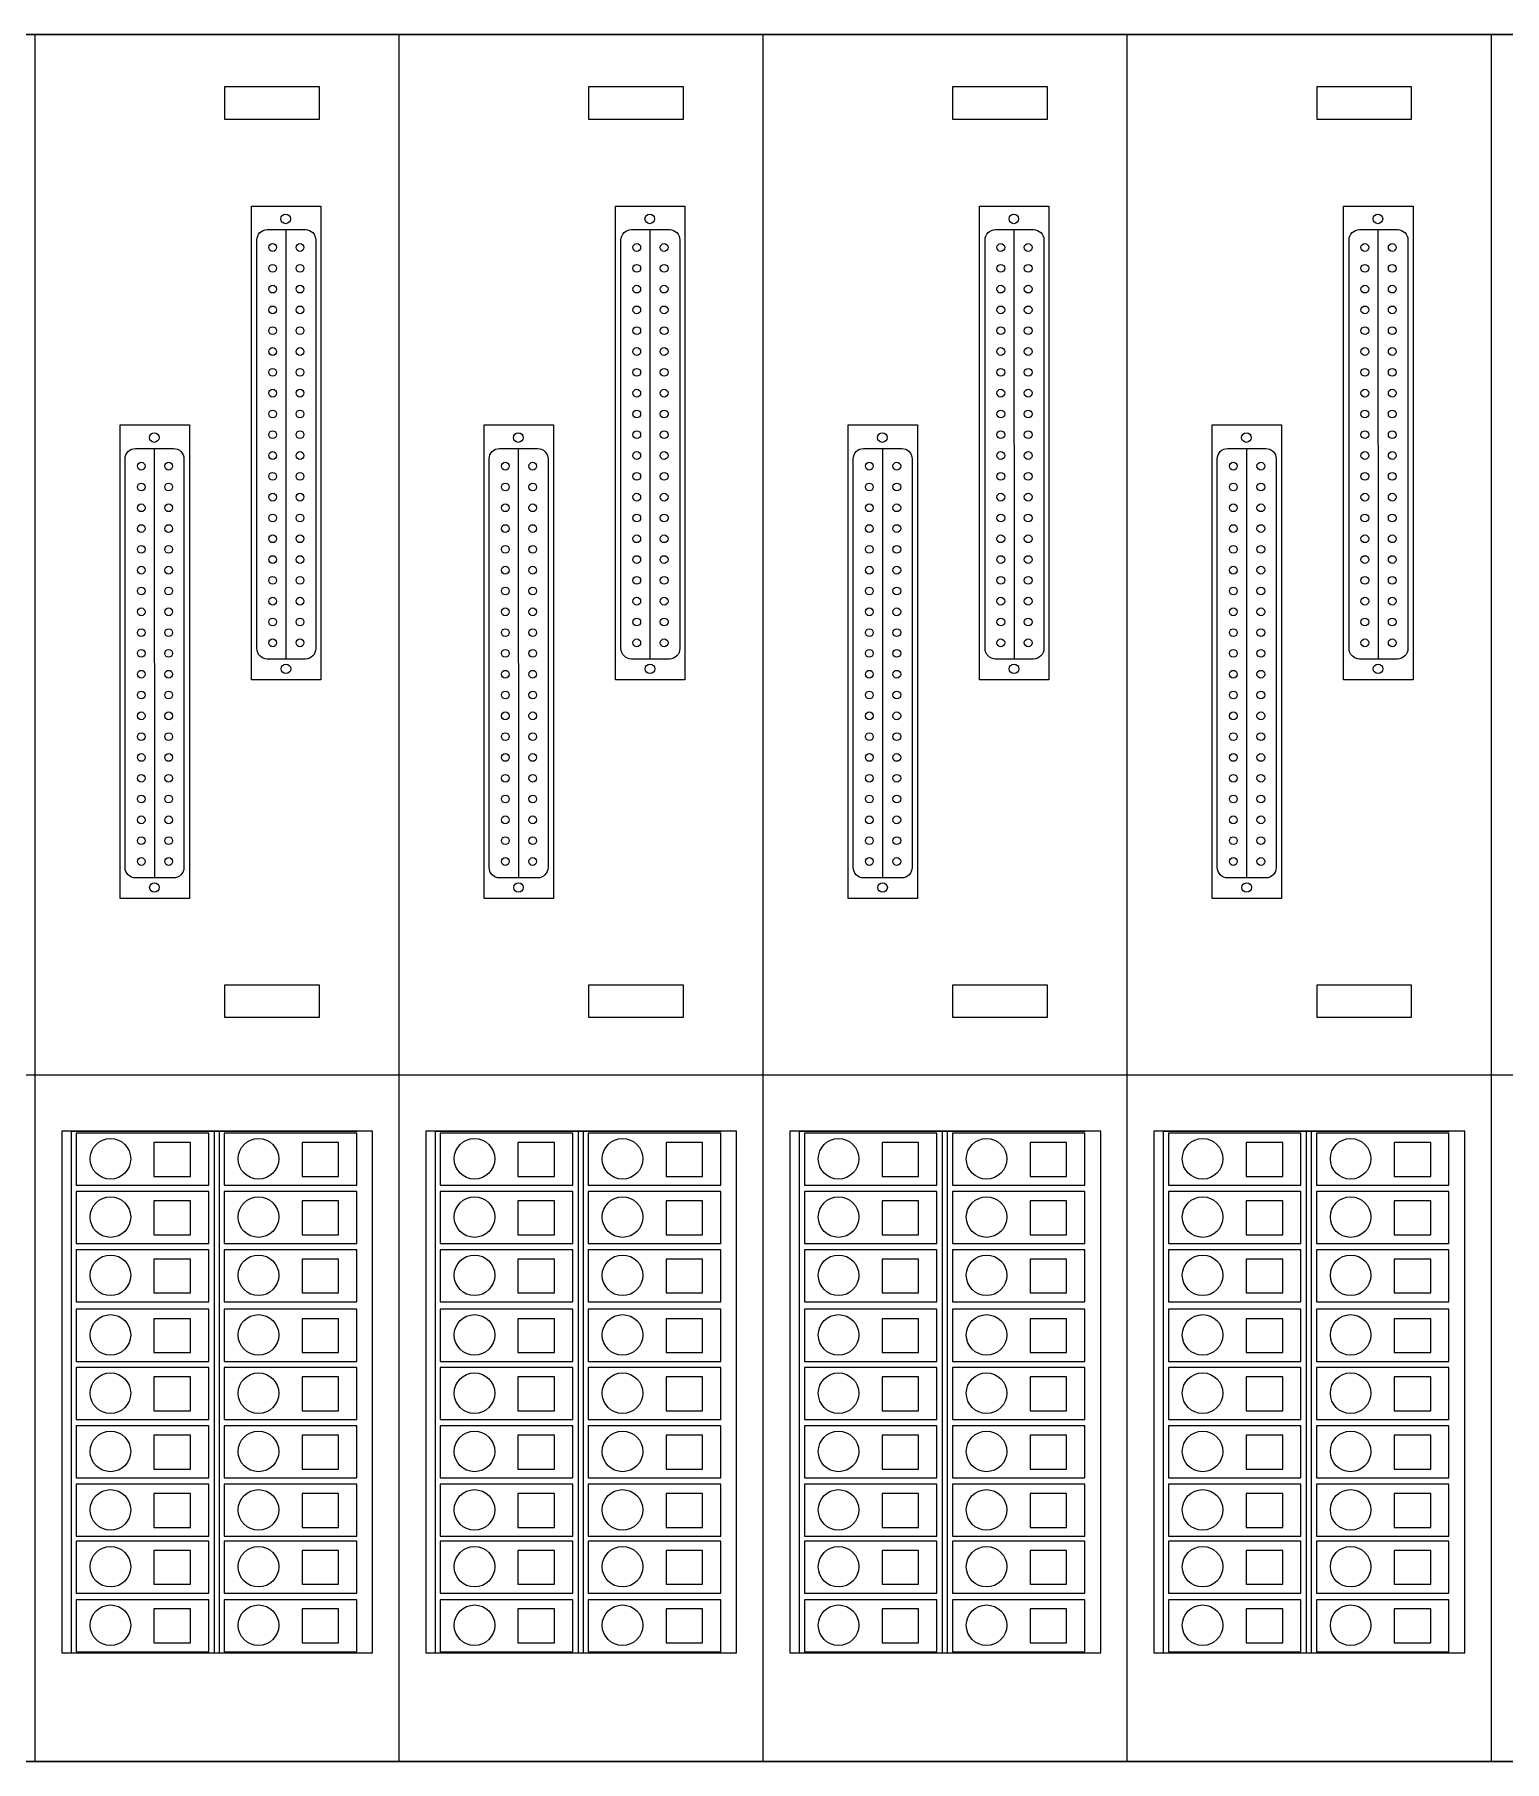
# Model space of a CAD drawing. Header units: millimetres. Extents: x 33157 to 59611, y -29750 to 1750.
# Drawn here: x 54864.7 to 55006, y -3571.9 to -3405.9 of the extents above; entities that cross this region are included whole.
import ezdxf

# ---------------------------------------------------------------- set-up
doc = ezdxf.new("R2010")
doc.units = ezdxf.units.MM
doc.layers.get('0').update_dxf_attribs({"lineweight": 18})
doc.layers.add('细实线', color=7, linetype='Continuous', lineweight=20)

msp = doc.modelspace()

# ---------------------------------------------------------------- linework, layer by layer
for p, q in [((54864.71, -3405.93), (54864.71, -3571.93)), ((54864.71, -3405.93), (54864.71, -3571.93)), ((54864.71, -3405.93), (54864.71, -3571.93)), ((54899.71, -3405.93), (54899.71, -3571.93)), ((54934.71, -3405.93), (54934.71, -3571.93)), ((54934.71, -3405.93), (54934.71, -3571.93)), ((54969.71, -3405.93), (54969.71, -3571.93)), ((55004.71, -3405.93), (55004.71, -3571.93)), ((55004.71, -3405.93), (55004.71, -3571.93)), ((54759.71, -3505.93), (55144.71, -3505.93)), ((54868.2, -3511.34), (54881.95, -3511.34)), ((54868.2, -3511.34), (54868.2, -3561.48)), ((54881.95, -3511.34), (54881.95, -3561.48)), ((54881.95, -3511.34), (54895.7, -3511.34)), ((54882.43, -3511.34), (54882.43, -3561.48)), ((54903.2, -3511.34), (54903.2, -3561.48)), ((54903.2, -3511.34), (54916.95, -3511.34)), ((54916.95, -3511.34), (54930.7, -3511.34)), ((54916.95, -3511.34), (54916.95, -3561.48)), ((54917.43, -3511.34), (54917.43, -3561.48)), ((54938.2, -3511.34), (54938.2, -3561.48)), ((54938.2, -3511.34), (54951.95, -3511.34)), ((54951.95, -3511.34), (54965.7, -3511.34)), ((54951.95, -3511.34), (54951.95, -3561.48)), ((54952.43, -3511.34), (54952.43, -3561.48)), ((54973.2, -3511.34), (54973.2, -3561.48)), ((54973.2, -3511.34), (54986.95, -3511.34)), ((54986.95, -3511.34), (55000.7, -3511.34)), ((54986.95, -3511.34), (54986.95, -3561.48)), ((54987.43, -3511.34), (54987.43, -3561.48))]:
    msp.add_line(p, q)
at = {"lineweight": 30}
msp.add_lwpolyline([(55144.71, -3405.93), (54759.71, -3405.93), (54759.71, -3571.93), (55144.71, -3571.93)], dxfattribs=at)
for points in [[(54882.95, -3410.97), (54882.95, -3414.05), (54892.07, -3414.05), (54892.07, -3410.97)], [(54917.95, -3410.97), (54917.95, -3414.05), (54927.07, -3414.05), (54927.07, -3410.97)], [(54952.95, -3410.97), (54952.95, -3414.05), (54962.07, -3414.05), (54962.07, -3410.97)], [(54987.95, -3410.97), (54987.95, -3414.05), (54997.07, -3414.05), (54997.07, -3410.97)], [(54882.95, -3497.31), (54882.95, -3500.39), (54892.07, -3500.39), (54892.07, -3497.31)], [(54917.95, -3497.31), (54917.95, -3500.39), (54927.07, -3500.39), (54927.07, -3497.31)], [(54952.95, -3497.31), (54952.95, -3500.39), (54962.07, -3500.39), (54962.07, -3497.31)], [(54987.95, -3497.31), (54987.95, -3500.39), (54997.07, -3500.39), (54997.07, -3497.31)], [(54867.29, -3511.34), (54867.29, -3561.48), (54897.18, -3561.48), (54897.18, -3511.34)], [(54868.69, -3511.55), (54868.69, -3516.55), (54881.43, -3516.55), (54881.43, -3511.55)], [(54876.16, -3512.44), (54876.16, -3515.7), (54879.68, -3515.7), (54879.68, -3512.44)], [(54882.92, -3511.55), (54882.92, -3516.55), (54895.66, -3516.55), (54895.66, -3511.55)], [(54890.4, -3512.44), (54890.4, -3515.7), (54893.91, -3515.7), (54893.91, -3512.44)], [(54902.29, -3511.34), (54902.29, -3561.48), (54932.18, -3561.48), (54932.18, -3511.34)], [(54903.69, -3511.55), (54903.69, -3516.55), (54916.43, -3516.55), (54916.43, -3511.55)], [(54911.16, -3512.44), (54911.16, -3515.7), (54914.68, -3515.7), (54914.68, -3512.44)], [(54917.92, -3511.55), (54917.92, -3516.55), (54930.66, -3516.55), (54930.66, -3511.55)], [(54925.4, -3512.44), (54925.4, -3515.7), (54928.91, -3515.7), (54928.91, -3512.44)], [(54937.29, -3511.34), (54937.29, -3561.48), (54967.18, -3561.48), (54967.18, -3511.34)], [(54938.69, -3511.55), (54938.69, -3516.55), (54951.43, -3516.55), (54951.43, -3511.55)], [(54946.16, -3512.44), (54946.16, -3515.7), (54949.68, -3515.7), (54949.68, -3512.44)], [(54952.92, -3511.55), (54952.92, -3516.55), (54965.66, -3516.55), (54965.66, -3511.55)], [(54960.4, -3512.44), (54960.4, -3515.7), (54963.91, -3515.7), (54963.91, -3512.44)], [(54972.29, -3511.34), (54972.29, -3561.48), (55002.18, -3561.48), (55002.18, -3511.34)], [(54973.69, -3511.55), (54973.69, -3516.55), (54986.43, -3516.55), (54986.43, -3511.55)], [(54981.16, -3512.44), (54981.16, -3515.7), (54984.68, -3515.7), (54984.68, -3512.44)], [(54987.92, -3511.55), (54987.92, -3516.55), (55000.66, -3516.55), (55000.66, -3511.55)], [(54995.4, -3512.44), (54995.4, -3515.7), (54998.91, -3515.7), (54998.91, -3512.44)], [(54868.69, -3517.15), (54868.69, -3522.15), (54881.43, -3522.15), (54881.43, -3517.15)], [(54882.92, -3517.15), (54882.92, -3522.15), (54895.66, -3522.15), (54895.66, -3517.15)], [(54903.69, -3517.15), (54903.69, -3522.15), (54916.43, -3522.15), (54916.43, -3517.15)], [(54917.92, -3517.15), (54917.92, -3522.15), (54930.66, -3522.15), (54930.66, -3517.15)], [(54938.69, -3517.15), (54938.69, -3522.15), (54951.43, -3522.15), (54951.43, -3517.15)], [(54952.92, -3517.15), (54952.92, -3522.15), (54965.66, -3522.15), (54965.66, -3517.15)], [(54973.69, -3517.15), (54973.69, -3522.15), (54986.43, -3522.15), (54986.43, -3517.15)], [(54987.92, -3517.15), (54987.92, -3522.15), (55000.66, -3522.15), (55000.66, -3517.15)], [(54876.16, -3518.04), (54876.16, -3521.3), (54879.68, -3521.3), (54879.68, -3518.04)], [(54890.4, -3518.04), (54890.4, -3521.3), (54893.91, -3521.3), (54893.91, -3518.04)], [(54911.16, -3518.04), (54911.16, -3521.3), (54914.68, -3521.3), (54914.68, -3518.04)], [(54925.4, -3518.04), (54925.4, -3521.3), (54928.91, -3521.3), (54928.91, -3518.04)], [(54946.16, -3518.04), (54946.16, -3521.3), (54949.68, -3521.3), (54949.68, -3518.04)], [(54960.4, -3518.04), (54960.4, -3521.3), (54963.91, -3521.3), (54963.91, -3518.04)], [(54981.16, -3518.04), (54981.16, -3521.3), (54984.68, -3521.3), (54984.68, -3518.04)], [(54995.4, -3518.04), (54995.4, -3521.3), (54998.91, -3521.3), (54998.91, -3518.04)], [(54868.69, -3522.75), (54868.69, -3527.75), (54881.43, -3527.75), (54881.43, -3522.75)], [(54876.16, -3523.64), (54876.16, -3526.9), (54879.68, -3526.9), (54879.68, -3523.64)], [(54882.92, -3522.75), (54882.92, -3527.75), (54895.66, -3527.75), (54895.66, -3522.75)], [(54890.4, -3523.64), (54890.4, -3526.9), (54893.91, -3526.9), (54893.91, -3523.64)], [(54903.69, -3522.75), (54903.69, -3527.75), (54916.43, -3527.75), (54916.43, -3522.75)], [(54911.16, -3523.64), (54911.16, -3526.9), (54914.68, -3526.9), (54914.68, -3523.64)], [(54917.92, -3522.75), (54917.92, -3527.75), (54930.66, -3527.75), (54930.66, -3522.75)], [(54925.4, -3523.64), (54925.4, -3526.9), (54928.91, -3526.9), (54928.91, -3523.64)], [(54938.69, -3522.75), (54938.69, -3527.75), (54951.43, -3527.75), (54951.43, -3522.75)], [(54946.16, -3523.64), (54946.16, -3526.9), (54949.68, -3526.9), (54949.68, -3523.64)], [(54952.92, -3522.75), (54952.92, -3527.75), (54965.66, -3527.75), (54965.66, -3522.75)], [(54960.4, -3523.64), (54960.4, -3526.9), (54963.91, -3526.9), (54963.91, -3523.64)], [(54973.69, -3522.75), (54973.69, -3527.75), (54986.43, -3527.75), (54986.43, -3522.75)], [(54981.16, -3523.64), (54981.16, -3526.9), (54984.68, -3526.9), (54984.68, -3523.64)], [(54987.92, -3522.75), (54987.92, -3527.75), (55000.66, -3527.75), (55000.66, -3522.75)], [(54995.4, -3523.64), (54995.4, -3526.9), (54998.91, -3526.9), (54998.91, -3523.64)], [(54868.69, -3528.47), (54868.69, -3533.47), (54881.43, -3533.47), (54881.43, -3528.47)], [(54882.92, -3528.47), (54882.92, -3533.47), (54895.66, -3533.47), (54895.66, -3528.47)], [(54903.69, -3528.47), (54903.69, -3533.47), (54916.43, -3533.47), (54916.43, -3528.47)], [(54917.92, -3528.47), (54917.92, -3533.47), (54930.66, -3533.47), (54930.66, -3528.47)], [(54938.69, -3528.47), (54938.69, -3533.47), (54951.43, -3533.47), (54951.43, -3528.47)], [(54952.92, -3528.47), (54952.92, -3533.47), (54965.66, -3533.47), (54965.66, -3528.47)], [(54973.69, -3528.47), (54973.69, -3533.47), (54986.43, -3533.47), (54986.43, -3528.47)], [(54987.92, -3528.47), (54987.92, -3533.47), (55000.66, -3533.47), (55000.66, -3528.47)], [(54876.16, -3529.37), (54876.16, -3532.63), (54879.68, -3532.63), (54879.68, -3529.37)], [(54890.4, -3529.37), (54890.4, -3532.63), (54893.91, -3532.63), (54893.91, -3529.37)], [(54911.16, -3529.37), (54911.16, -3532.63), (54914.68, -3532.63), (54914.68, -3529.37)], [(54925.4, -3529.37), (54925.4, -3532.63), (54928.91, -3532.63), (54928.91, -3529.37)], [(54946.16, -3529.37), (54946.16, -3532.63), (54949.68, -3532.63), (54949.68, -3529.37)], [(54960.4, -3529.37), (54960.4, -3532.63), (54963.91, -3532.63), (54963.91, -3529.37)], [(54981.16, -3529.37), (54981.16, -3532.63), (54984.68, -3532.63), (54984.68, -3529.37)], [(54995.4, -3529.37), (54995.4, -3532.63), (54998.91, -3532.63), (54998.91, -3529.37)], [(54868.69, -3534.07), (54868.69, -3539.07), (54881.43, -3539.07), (54881.43, -3534.07)], [(54882.92, -3534.07), (54882.92, -3539.07), (54895.66, -3539.07), (54895.66, -3534.07)], [(54903.69, -3534.07), (54903.69, -3539.07), (54916.43, -3539.07), (54916.43, -3534.07)], [(54917.92, -3534.07), (54917.92, -3539.07), (54930.66, -3539.07), (54930.66, -3534.07)], [(54938.69, -3534.07), (54938.69, -3539.07), (54951.43, -3539.07), (54951.43, -3534.07)], [(54952.92, -3534.07), (54952.92, -3539.07), (54965.66, -3539.07), (54965.66, -3534.07)], [(54973.69, -3534.07), (54973.69, -3539.07), (54986.43, -3539.07), (54986.43, -3534.07)], [(54987.92, -3534.07), (54987.92, -3539.07), (55000.66, -3539.07), (55000.66, -3534.07)], [(54876.16, -3534.97), (54876.16, -3538.23), (54879.68, -3538.23), (54879.68, -3534.97)], [(54890.4, -3534.97), (54890.4, -3538.23), (54893.91, -3538.23), (54893.91, -3534.97)], [(54911.16, -3534.97), (54911.16, -3538.23), (54914.68, -3538.23), (54914.68, -3534.97)], [(54925.4, -3534.97), (54925.4, -3538.23), (54928.91, -3538.23), (54928.91, -3534.97)], [(54946.16, -3534.97), (54946.16, -3538.23), (54949.68, -3538.23), (54949.68, -3534.97)], [(54960.4, -3534.97), (54960.4, -3538.23), (54963.91, -3538.23), (54963.91, -3534.97)], [(54981.16, -3534.97), (54981.16, -3538.23), (54984.68, -3538.23), (54984.68, -3534.97)], [(54995.4, -3534.97), (54995.4, -3538.23), (54998.91, -3538.23), (54998.91, -3534.97)], [(54868.69, -3539.67), (54868.69, -3544.67), (54881.43, -3544.67), (54881.43, -3539.67)], [(54876.16, -3540.57), (54876.16, -3543.83), (54879.68, -3543.83), (54879.68, -3540.57)], [(54882.92, -3539.67), (54882.92, -3544.67), (54895.66, -3544.67), (54895.66, -3539.67)], [(54890.4, -3540.57), (54890.4, -3543.83), (54893.91, -3543.83), (54893.91, -3540.57)], [(54903.69, -3539.67), (54903.69, -3544.67), (54916.43, -3544.67), (54916.43, -3539.67)], [(54911.16, -3540.57), (54911.16, -3543.83), (54914.68, -3543.83), (54914.68, -3540.57)], [(54917.92, -3539.67), (54917.92, -3544.67), (54930.66, -3544.67), (54930.66, -3539.67)], [(54925.4, -3540.57), (54925.4, -3543.83), (54928.91, -3543.83), (54928.91, -3540.57)], [(54938.69, -3539.67), (54938.69, -3544.67), (54951.43, -3544.67), (54951.43, -3539.67)], [(54946.16, -3540.57), (54946.16, -3543.83), (54949.68, -3543.83), (54949.68, -3540.57)], [(54952.92, -3539.67), (54952.92, -3544.67), (54965.66, -3544.67), (54965.66, -3539.67)], [(54960.4, -3540.57), (54960.4, -3543.83), (54963.91, -3543.83), (54963.91, -3540.57)], [(54973.69, -3539.67), (54973.69, -3544.67), (54986.43, -3544.67), (54986.43, -3539.67)], [(54981.16, -3540.57), (54981.16, -3543.83), (54984.68, -3543.83), (54984.68, -3540.57)], [(54987.92, -3539.67), (54987.92, -3544.67), (55000.66, -3544.67), (55000.66, -3539.67)], [(54995.4, -3540.57), (54995.4, -3543.83), (54998.91, -3543.83), (54998.91, -3540.57)], [(54868.69, -3545.29), (54868.69, -3550.29), (54881.43, -3550.29), (54881.43, -3545.29)], [(54882.92, -3545.29), (54882.92, -3550.29), (54895.66, -3550.29), (54895.66, -3545.29)], [(54903.69, -3545.29), (54903.69, -3550.29), (54916.43, -3550.29), (54916.43, -3545.29)], [(54917.92, -3545.29), (54917.92, -3550.29), (54930.66, -3550.29), (54930.66, -3545.29)], [(54938.69, -3545.29), (54938.69, -3550.29), (54951.43, -3550.29), (54951.43, -3545.29)], [(54952.92, -3545.29), (54952.92, -3550.29), (54965.66, -3550.29), (54965.66, -3545.29)], [(54973.69, -3545.29), (54973.69, -3550.29), (54986.43, -3550.29), (54986.43, -3545.29)], [(54987.92, -3545.29), (54987.92, -3550.29), (55000.66, -3550.29), (55000.66, -3545.29)], [(54876.16, -3546.18), (54876.16, -3549.44), (54879.68, -3549.44), (54879.68, -3546.18)], [(54890.4, -3546.18), (54890.4, -3549.44), (54893.91, -3549.44), (54893.91, -3546.18)], [(54911.16, -3546.18), (54911.16, -3549.44), (54914.68, -3549.44), (54914.68, -3546.18)], [(54925.4, -3546.18), (54925.4, -3549.44), (54928.91, -3549.44), (54928.91, -3546.18)], [(54946.16, -3546.18), (54946.16, -3549.44), (54949.68, -3549.44), (54949.68, -3546.18)], [(54960.4, -3546.18), (54960.4, -3549.44), (54963.91, -3549.44), (54963.91, -3546.18)], [(54981.16, -3546.18), (54981.16, -3549.44), (54984.68, -3549.44), (54984.68, -3546.18)], [(54995.4, -3546.18), (54995.4, -3549.44), (54998.91, -3549.44), (54998.91, -3546.18)], [(54868.69, -3550.75), (54868.69, -3555.75), (54881.43, -3555.75), (54881.43, -3550.75)], [(54876.16, -3551.65), (54876.16, -3554.9), (54879.68, -3554.9), (54879.68, -3551.65)], [(54882.92, -3550.75), (54882.92, -3555.75), (54895.66, -3555.75), (54895.66, -3550.75)], [(54890.4, -3551.65), (54890.4, -3554.9), (54893.91, -3554.9), (54893.91, -3551.65)], [(54903.69, -3550.75), (54903.69, -3555.75), (54916.43, -3555.75), (54916.43, -3550.75)], [(54911.16, -3551.65), (54911.16, -3554.9), (54914.68, -3554.9), (54914.68, -3551.65)], [(54917.92, -3550.75), (54917.92, -3555.75), (54930.66, -3555.75), (54930.66, -3550.75)], [(54925.4, -3551.65), (54925.4, -3554.9), (54928.91, -3554.9), (54928.91, -3551.65)], [(54938.69, -3550.75), (54938.69, -3555.75), (54951.43, -3555.75), (54951.43, -3550.75)], [(54946.16, -3551.65), (54946.16, -3554.9), (54949.68, -3554.9), (54949.68, -3551.65)], [(54952.92, -3550.75), (54952.92, -3555.75), (54965.66, -3555.75), (54965.66, -3550.75)], [(54960.4, -3551.65), (54960.4, -3554.9), (54963.91, -3554.9), (54963.91, -3551.65)], [(54973.69, -3550.75), (54973.69, -3555.75), (54986.43, -3555.75), (54986.43, -3550.75)], [(54981.16, -3551.65), (54981.16, -3554.9), (54984.68, -3554.9), (54984.68, -3551.65)], [(54987.92, -3550.75), (54987.92, -3555.75), (55000.66, -3555.75), (55000.66, -3550.75)], [(54995.4, -3551.65), (54995.4, -3554.9), (54998.91, -3554.9), (54998.91, -3551.65)], [(54868.69, -3556.38), (54868.69, -3561.38), (54881.43, -3561.38), (54881.43, -3556.38)], [(54876.16, -3557.27), (54876.16, -3560.53), (54879.68, -3560.53), (54879.68, -3557.27)], [(54882.92, -3556.38), (54882.92, -3561.38), (54895.66, -3561.38), (54895.66, -3556.38)], [(54890.4, -3557.27), (54890.4, -3560.53), (54893.91, -3560.53), (54893.91, -3557.27)], [(54903.69, -3556.38), (54903.69, -3561.38), (54916.43, -3561.38), (54916.43, -3556.38)], [(54911.16, -3557.27), (54911.16, -3560.53), (54914.68, -3560.53), (54914.68, -3557.27)], [(54917.92, -3556.38), (54917.92, -3561.38), (54930.66, -3561.38), (54930.66, -3556.38)], [(54925.4, -3557.27), (54925.4, -3560.53), (54928.91, -3560.53), (54928.91, -3557.27)], [(54938.69, -3556.38), (54938.69, -3561.38), (54951.43, -3561.38), (54951.43, -3556.38)], [(54946.16, -3557.27), (54946.16, -3560.53), (54949.68, -3560.53), (54949.68, -3557.27)], [(54952.92, -3556.38), (54952.92, -3561.38), (54965.66, -3561.38), (54965.66, -3556.38)], [(54960.4, -3557.27), (54960.4, -3560.53), (54963.91, -3560.53), (54963.91, -3557.27)], [(54973.69, -3556.38), (54973.69, -3561.38), (54986.43, -3561.38), (54986.43, -3556.38)], [(54981.16, -3557.27), (54981.16, -3560.53), (54984.68, -3560.53), (54984.68, -3557.27)], [(54987.92, -3556.38), (54987.92, -3561.38), (55000.66, -3561.38), (55000.66, -3556.38)], [(54995.4, -3557.27), (54995.4, -3560.53), (54998.91, -3560.53), (54998.91, -3557.27)]]:
    msp.add_lwpolyline(points, close=True)
for centre in [(54871.98, -3514), (54886.21, -3514), (54906.98, -3514), (54921.21, -3514), (54941.98, -3514), (54956.21, -3514), (54976.98, -3514), (54991.21, -3514), (54871.98, -3519.6), (54886.21, -3519.6), (54906.98, -3519.6), (54921.21, -3519.6), (54941.98, -3519.6), (54956.21, -3519.6), (54976.98, -3519.6), (54991.21, -3519.6), (54871.98, -3525.2), (54886.21, -3525.2), (54906.98, -3525.2), (54921.21, -3525.2), (54941.98, -3525.2), (54956.21, -3525.2), (54976.98, -3525.2), (54991.21, -3525.2), (54871.98, -3530.93), (54886.21, -3530.93), (54906.98, -3530.93), (54921.21, -3530.93), (54941.98, -3530.93), (54956.21, -3530.93), (54976.98, -3530.93), (54991.21, -3530.93), (54871.98, -3536.53), (54886.21, -3536.53), (54906.98, -3536.53), (54921.21, -3536.53), (54941.98, -3536.53), (54956.21, -3536.53), (54976.98, -3536.53), (54991.21, -3536.53), (54871.98, -3542.13), (54886.21, -3542.13), (54906.98, -3542.13), (54921.21, -3542.13), (54941.98, -3542.13), (54956.21, -3542.13), (54976.98, -3542.13), (54991.21, -3542.13), (54871.98, -3547.75), (54886.21, -3547.75), (54906.98, -3547.75), (54921.21, -3547.75), (54941.98, -3547.75), (54956.21, -3547.75), (54976.98, -3547.75), (54991.21, -3547.75), (54871.98, -3553.21), (54886.21, -3553.21), (54906.98, -3553.21), (54921.21, -3553.21), (54941.98, -3553.21), (54956.21, -3553.21), (54976.98, -3553.21), (54991.21, -3553.21), (54871.98, -3558.84), (54886.21, -3558.84), (54906.98, -3558.84), (54921.21, -3558.84), (54941.98, -3558.84), (54956.21, -3558.84), (54976.98, -3558.84), (54991.21, -3558.84)]:
    msp.add_circle(centre, 1.95)
at = {"layer": '细实线'}
for p, q in [((54864.71, -3405.93), (54864.71, -3571.93)), ((54888.83, -3424.7), (54888.85, -3465.98)), ((54923.83, -3424.7), (54923.85, -3465.98)), ((54923.83, -3424.7), (54923.85, -3465.98)), ((54958.83, -3424.7), (54958.85, -3465.98)), ((54993.83, -3424.7), (54993.85, -3465.98)), ((54876.19, -3445.72), (54876.21, -3487)), ((54911.19, -3445.72), (54911.21, -3487)), ((54911.19, -3445.72), (54911.21, -3487)), ((54946.19, -3445.72), (54946.21, -3487)), ((54981.19, -3445.72), (54981.21, -3487))]:
    msp.add_line(p, q, dxfattribs=at)
for points in [[(54885.54, -3422.42), (54892.21, -3422.42), (54892.21, -3467.96), (54885.54, -3467.96)], [(54920.54, -3422.42), (54927.21, -3422.42), (54927.21, -3467.96), (54920.54, -3467.96)], [(54955.54, -3422.42), (54962.21, -3422.42), (54962.21, -3467.96), (54955.54, -3467.96)], [(54990.54, -3422.42), (54997.21, -3422.42), (54997.21, -3467.96), (54990.54, -3467.96)], [(54872.91, -3443.44), (54879.58, -3443.44), (54879.58, -3488.98), (54872.91, -3488.98)], [(54907.91, -3443.44), (54914.58, -3443.44), (54914.58, -3488.98), (54907.91, -3488.98)], [(54942.91, -3443.44), (54949.58, -3443.44), (54949.58, -3488.98), (54942.91, -3488.98)], [(54977.91, -3443.44), (54984.58, -3443.44), (54984.58, -3488.98), (54977.91, -3488.98)]]:
    msp.add_lwpolyline(points, close=True, dxfattribs=at)
for points in [[(54887.06, -3424.68), (54890.72, -3424.68, -0.414214), (54891.72, -3425.68), (54891.72, -3464.96, -0.414214), (54890.72, -3465.96), (54887.06, -3465.96, -0.414214), (54886.06, -3464.96), (54886.06, -3425.68, -0.414214)], [(54922.06, -3424.68), (54925.72, -3424.68, -0.414214), (54926.72, -3425.68), (54926.72, -3464.96, -0.414214), (54925.72, -3465.96), (54922.06, -3465.96, -0.414214), (54921.06, -3464.96), (54921.06, -3425.68, -0.414214)], [(54957.06, -3424.68), (54960.72, -3424.68, -0.414214), (54961.72, -3425.68), (54961.72, -3464.96, -0.414214), (54960.72, -3465.96), (54957.06, -3465.96, -0.414214), (54956.06, -3464.96), (54956.06, -3425.68, -0.414214)], [(54992.06, -3424.68), (54995.72, -3424.68, -0.414214), (54996.72, -3425.68), (54996.72, -3464.96, -0.414214), (54995.72, -3465.96), (54992.06, -3465.96, -0.414214), (54991.06, -3464.96), (54991.06, -3425.68, -0.414214)], [(54874.39, -3445.72), (54878.05, -3445.72, -0.414214), (54879.05, -3446.72), (54879.05, -3486, -0.414214), (54878.05, -3487), (54874.39, -3487, -0.414214), (54873.39, -3486), (54873.39, -3446.72, -0.414214)], [(54909.39, -3445.72), (54913.05, -3445.72, -0.414214), (54914.05, -3446.72), (54914.05, -3486, -0.414214), (54913.05, -3487), (54909.39, -3487, -0.414214), (54908.39, -3486), (54908.39, -3446.72, -0.414214)], [(54944.39, -3445.72), (54948.05, -3445.72, -0.414214), (54949.05, -3446.72), (54949.05, -3486, -0.414214), (54948.05, -3487), (54944.39, -3487, -0.414214), (54943.39, -3486), (54943.39, -3446.72, -0.414214)], [(54979.39, -3445.72), (54983.05, -3445.72, -0.414214), (54984.05, -3446.72), (54984.05, -3486, -0.414214), (54983.05, -3487), (54979.39, -3487, -0.414214), (54978.39, -3486), (54978.39, -3446.72, -0.414214)]]:
    msp.add_lwpolyline(points, format="xyb", close=True, dxfattribs=at)
for centre, radius in [((54888.83, -3423.65), 0.462), ((54923.83, -3423.65), 0.462), ((54958.83, -3423.65), 0.462), ((54993.83, -3423.65), 0.462), ((54887.58, -3426.4), 0.373), ((54890.21, -3426.4), 0.373), ((54922.58, -3426.4), 0.373), ((54925.21, -3426.4), 0.373), ((54957.58, -3426.4), 0.373), ((54960.21, -3426.4), 0.373), ((54992.58, -3426.4), 0.373), ((54995.21, -3426.4), 0.373), ((54887.58, -3428.4), 0.373), ((54890.21, -3428.4), 0.373), ((54922.58, -3428.4), 0.373), ((54925.21, -3428.4), 0.373), ((54957.58, -3428.4), 0.373), ((54960.21, -3428.4), 0.373), ((54992.58, -3428.4), 0.373), ((54995.21, -3428.4), 0.373), ((54887.58, -3430.4), 0.373), ((54890.21, -3430.4), 0.373), ((54922.58, -3430.4), 0.373), ((54925.21, -3430.4), 0.373), ((54957.58, -3430.4), 0.373), ((54960.21, -3430.4), 0.373), ((54992.58, -3430.4), 0.373), ((54995.21, -3430.4), 0.373), ((54887.58, -3432.4), 0.373), ((54890.21, -3432.4), 0.373), ((54922.58, -3432.4), 0.373), ((54925.21, -3432.4), 0.373), ((54957.58, -3432.4), 0.373), ((54960.21, -3432.4), 0.373), ((54992.58, -3432.4), 0.373), ((54995.21, -3432.4), 0.373), ((54887.58, -3434.4), 0.373), ((54890.21, -3434.4), 0.373), ((54922.58, -3434.4), 0.373), ((54925.21, -3434.4), 0.373), ((54957.58, -3434.4), 0.373), ((54960.21, -3434.4), 0.373), ((54992.58, -3434.4), 0.373), ((54995.21, -3434.4), 0.373), ((54887.58, -3436.4), 0.373), ((54890.21, -3436.4), 0.373), ((54922.58, -3436.4), 0.373), ((54925.21, -3436.4), 0.373), ((54957.58, -3436.4), 0.373), ((54960.21, -3436.4), 0.373), ((54992.58, -3436.4), 0.373), ((54995.21, -3436.4), 0.373), ((54887.58, -3438.4), 0.373), ((54890.21, -3438.4), 0.373), ((54922.58, -3438.4), 0.373), ((54925.21, -3438.4), 0.373), ((54957.58, -3438.4), 0.373), ((54960.21, -3438.4), 0.373), ((54992.58, -3438.4), 0.373), ((54995.21, -3438.4), 0.373), ((54887.58, -3440.4), 0.373), ((54890.21, -3440.4), 0.373), ((54922.58, -3440.4), 0.373), ((54925.21, -3440.4), 0.373), ((54957.58, -3440.4), 0.373), ((54960.21, -3440.4), 0.373), ((54992.58, -3440.4), 0.373), ((54995.21, -3440.4), 0.373), ((54887.58, -3442.4), 0.373), ((54890.21, -3442.4), 0.373), ((54922.58, -3442.4), 0.373), ((54925.21, -3442.4), 0.373), ((54957.58, -3442.4), 0.373), ((54960.21, -3442.4), 0.373), ((54992.58, -3442.4), 0.373), ((54995.21, -3442.4), 0.373), ((54876.19, -3444.67), 0.462), ((54887.58, -3444.4), 0.373), ((54890.21, -3444.4), 0.373), ((54911.19, -3444.67), 0.462), ((54922.58, -3444.4), 0.373), ((54925.21, -3444.4), 0.373), ((54946.19, -3444.67), 0.462), ((54957.58, -3444.4), 0.373), ((54960.21, -3444.4), 0.373), ((54981.19, -3444.67), 0.462), ((54992.58, -3444.4), 0.373), ((54995.21, -3444.4), 0.373), ((54887.58, -3446.4), 0.373), ((54890.21, -3446.4), 0.373), ((54922.58, -3446.4), 0.373), ((54925.21, -3446.4), 0.373), ((54957.58, -3446.4), 0.373), ((54960.21, -3446.4), 0.373), ((54992.58, -3446.4), 0.373), ((54995.21, -3446.4), 0.373), ((54874.94, -3447.42), 0.373), ((54877.58, -3447.42), 0.373), ((54909.94, -3447.42), 0.373), ((54912.58, -3447.42), 0.373), ((54944.94, -3447.42), 0.373), ((54947.58, -3447.42), 0.373), ((54979.94, -3447.42), 0.373), ((54982.58, -3447.42), 0.373), ((54874.94, -3449.42), 0.373), ((54877.58, -3449.42), 0.373), ((54887.58, -3448.4), 0.373), ((54890.21, -3448.4), 0.373), ((54909.94, -3449.42), 0.373), ((54912.58, -3449.42), 0.373), ((54922.58, -3448.4), 0.373), ((54925.21, -3448.4), 0.373), ((54944.94, -3449.42), 0.373), ((54947.58, -3449.42), 0.373), ((54957.58, -3448.4), 0.373), ((54960.21, -3448.4), 0.373), ((54979.94, -3449.42), 0.373), ((54982.58, -3449.42), 0.373), ((54992.58, -3448.4), 0.373), ((54995.21, -3448.4), 0.373), ((54874.94, -3451.42), 0.373), ((54877.58, -3451.42), 0.373), ((54887.58, -3450.4), 0.373), ((54890.21, -3450.4), 0.373), ((54909.94, -3451.42), 0.373), ((54912.58, -3451.42), 0.373), ((54922.58, -3450.4), 0.373), ((54925.21, -3450.4), 0.373), ((54944.94, -3451.42), 0.373), ((54947.58, -3451.42), 0.373), ((54957.58, -3450.4), 0.373), ((54960.21, -3450.4), 0.373), ((54979.94, -3451.42), 0.373), ((54982.58, -3451.42), 0.373), ((54992.58, -3450.4), 0.373), ((54995.21, -3450.4), 0.373), ((54887.58, -3452.4), 0.373), ((54890.21, -3452.4), 0.373), ((54922.58, -3452.4), 0.373), ((54925.21, -3452.4), 0.373), ((54957.58, -3452.4), 0.373), ((54960.21, -3452.4), 0.373), ((54992.58, -3452.4), 0.373), ((54995.21, -3452.4), 0.373), ((54874.94, -3453.42), 0.373), ((54877.58, -3453.42), 0.373), ((54887.58, -3454.4), 0.373), ((54890.21, -3454.4), 0.373), ((54909.94, -3453.42), 0.373), ((54912.58, -3453.42), 0.373), ((54922.58, -3454.4), 0.373), ((54925.21, -3454.4), 0.373), ((54944.94, -3453.42), 0.373), ((54947.58, -3453.42), 0.373), ((54957.58, -3454.4), 0.373), ((54960.21, -3454.4), 0.373), ((54979.94, -3453.42), 0.373), ((54982.58, -3453.42), 0.373), ((54992.58, -3454.4), 0.373), ((54995.21, -3454.4), 0.373), ((54874.94, -3455.42), 0.373), ((54877.58, -3455.42), 0.373), ((54887.58, -3456.4), 0.373), ((54890.21, -3456.4), 0.373), ((54909.94, -3455.42), 0.373), ((54912.58, -3455.42), 0.373), ((54922.58, -3456.4), 0.373), ((54925.21, -3456.4), 0.373), ((54944.94, -3455.42), 0.373), ((54947.58, -3455.42), 0.373), ((54957.58, -3456.4), 0.373), ((54960.21, -3456.4), 0.373), ((54979.94, -3455.42), 0.373), ((54982.58, -3455.42), 0.373), ((54992.58, -3456.4), 0.373), ((54995.21, -3456.4), 0.373), ((54874.94, -3457.42), 0.373), ((54877.58, -3457.42), 0.373), ((54909.94, -3457.42), 0.373), ((54912.58, -3457.42), 0.373), ((54944.94, -3457.42), 0.373), ((54947.58, -3457.42), 0.373), ((54979.94, -3457.42), 0.373), ((54982.58, -3457.42), 0.373), ((54874.94, -3459.42), 0.373), ((54877.58, -3459.42), 0.373), ((54887.58, -3458.4), 0.373), ((54890.21, -3458.4), 0.373), ((54909.94, -3459.42), 0.373), ((54912.58, -3459.42), 0.373), ((54922.58, -3458.4), 0.373), ((54925.21, -3458.4), 0.373), ((54944.94, -3459.42), 0.373), ((54947.58, -3459.42), 0.373), ((54957.58, -3458.4), 0.373), ((54960.21, -3458.4), 0.373), ((54979.94, -3459.42), 0.373), ((54982.58, -3459.42), 0.373), ((54992.58, -3458.4), 0.373), ((54995.21, -3458.4), 0.373), ((54874.94, -3461.42), 0.373), ((54877.58, -3461.42), 0.373), ((54887.58, -3460.4), 0.373), ((54890.21, -3460.4), 0.373), ((54909.94, -3461.42), 0.373), ((54912.58, -3461.42), 0.373), ((54922.58, -3460.4), 0.373), ((54925.21, -3460.4), 0.373), ((54944.94, -3461.42), 0.373), ((54947.58, -3461.42), 0.373), ((54957.58, -3460.4), 0.373), ((54960.21, -3460.4), 0.373), ((54979.94, -3461.42), 0.373), ((54982.58, -3461.42), 0.373), ((54992.58, -3460.4), 0.373), ((54995.21, -3460.4), 0.373), ((54887.58, -3462.4), 0.373), ((54890.21, -3462.4), 0.373), ((54922.58, -3462.4), 0.373), ((54925.21, -3462.4), 0.373), ((54957.58, -3462.4), 0.373), ((54960.21, -3462.4), 0.373), ((54992.58, -3462.4), 0.373), ((54995.21, -3462.4), 0.373), ((54874.94, -3463.42), 0.373), ((54877.58, -3463.42), 0.373), ((54887.58, -3464.4), 0.373), ((54890.21, -3464.4), 0.373), ((54909.94, -3463.42), 0.373), ((54912.58, -3463.42), 0.373), ((54922.58, -3464.4), 0.373), ((54925.21, -3464.4), 0.373), ((54944.94, -3463.42), 0.373), ((54947.58, -3463.42), 0.373), ((54957.58, -3464.4), 0.373), ((54960.21, -3464.4), 0.373), ((54979.94, -3463.42), 0.373), ((54982.58, -3463.42), 0.373), ((54992.58, -3464.4), 0.373), ((54995.21, -3464.4), 0.373), ((54874.94, -3465.42), 0.373), ((54877.58, -3465.42), 0.373), ((54909.94, -3465.42), 0.373), ((54912.58, -3465.42), 0.373), ((54944.94, -3465.42), 0.373), ((54947.58, -3465.42), 0.373), ((54979.94, -3465.42), 0.373), ((54982.58, -3465.42), 0.373), ((54874.94, -3467.42), 0.373), ((54877.58, -3467.42), 0.373), ((54888.85, -3466.9), 0.462), ((54909.94, -3467.42), 0.373), ((54912.58, -3467.42), 0.373), ((54923.85, -3466.9), 0.462), ((54944.94, -3467.42), 0.373), ((54947.58, -3467.42), 0.373), ((54958.85, -3466.9), 0.462), ((54979.94, -3467.42), 0.373), ((54982.58, -3467.42), 0.373), ((54993.85, -3466.9), 0.462), ((54874.94, -3469.42), 0.373), ((54877.58, -3469.42), 0.373), ((54909.94, -3469.42), 0.373), ((54912.58, -3469.42), 0.373), ((54944.94, -3469.42), 0.373), ((54947.58, -3469.42), 0.373), ((54979.94, -3469.42), 0.373), ((54982.58, -3469.42), 0.373), ((54874.94, -3471.42), 0.373), ((54877.58, -3471.42), 0.373), ((54909.94, -3471.42), 0.373), ((54912.58, -3471.42), 0.373), ((54944.94, -3471.42), 0.373), ((54947.58, -3471.42), 0.373), ((54979.94, -3471.42), 0.373), ((54982.58, -3471.42), 0.373), ((54874.94, -3473.42), 0.373), ((54877.58, -3473.42), 0.373), ((54909.94, -3473.42), 0.373), ((54912.58, -3473.42), 0.373), ((54944.94, -3473.42), 0.373), ((54947.58, -3473.42), 0.373), ((54979.94, -3473.42), 0.373), ((54982.58, -3473.42), 0.373), ((54874.94, -3475.42), 0.373), ((54877.58, -3475.42), 0.373), ((54909.94, -3475.42), 0.373), ((54912.58, -3475.42), 0.373), ((54944.94, -3475.42), 0.373), ((54947.58, -3475.42), 0.373), ((54979.94, -3475.42), 0.373), ((54982.58, -3475.42), 0.373), ((54874.94, -3477.42), 0.373), ((54877.58, -3477.42), 0.373), ((54909.94, -3477.42), 0.373), ((54912.58, -3477.42), 0.373), ((54944.94, -3477.42), 0.373), ((54947.58, -3477.42), 0.373), ((54979.94, -3477.42), 0.373), ((54982.58, -3477.42), 0.373), ((54874.94, -3479.42), 0.373), ((54877.58, -3479.42), 0.373), ((54909.94, -3479.42), 0.373), ((54912.58, -3479.42), 0.373), ((54944.94, -3479.42), 0.373), ((54947.58, -3479.42), 0.373), ((54979.94, -3479.42), 0.373), ((54982.58, -3479.42), 0.373), ((54874.94, -3481.42), 0.373), ((54877.58, -3481.42), 0.373), ((54909.94, -3481.42), 0.373), ((54912.58, -3481.42), 0.373), ((54944.94, -3481.42), 0.373), ((54947.58, -3481.42), 0.373), ((54979.94, -3481.42), 0.373), ((54982.58, -3481.42), 0.373), ((54874.94, -3483.42), 0.373), ((54877.58, -3483.42), 0.373), ((54909.94, -3483.42), 0.373), ((54912.58, -3483.42), 0.373), ((54944.94, -3483.42), 0.373), ((54947.58, -3483.42), 0.373), ((54979.94, -3483.42), 0.373), ((54982.58, -3483.42), 0.373), ((54874.94, -3485.42), 0.373), ((54877.58, -3485.42), 0.373), ((54909.94, -3485.42), 0.373), ((54912.58, -3485.42), 0.373), ((54944.94, -3485.42), 0.373), ((54947.58, -3485.42), 0.373), ((54979.94, -3485.42), 0.373), ((54982.58, -3485.42), 0.373), ((54876.21, -3487.92), 0.462), ((54911.21, -3487.92), 0.462), ((54946.21, -3487.92), 0.462), ((54981.21, -3487.92), 0.462)]:
    msp.add_circle(centre, radius, dxfattribs=at)

doc.saveas('drawing.dxf')
